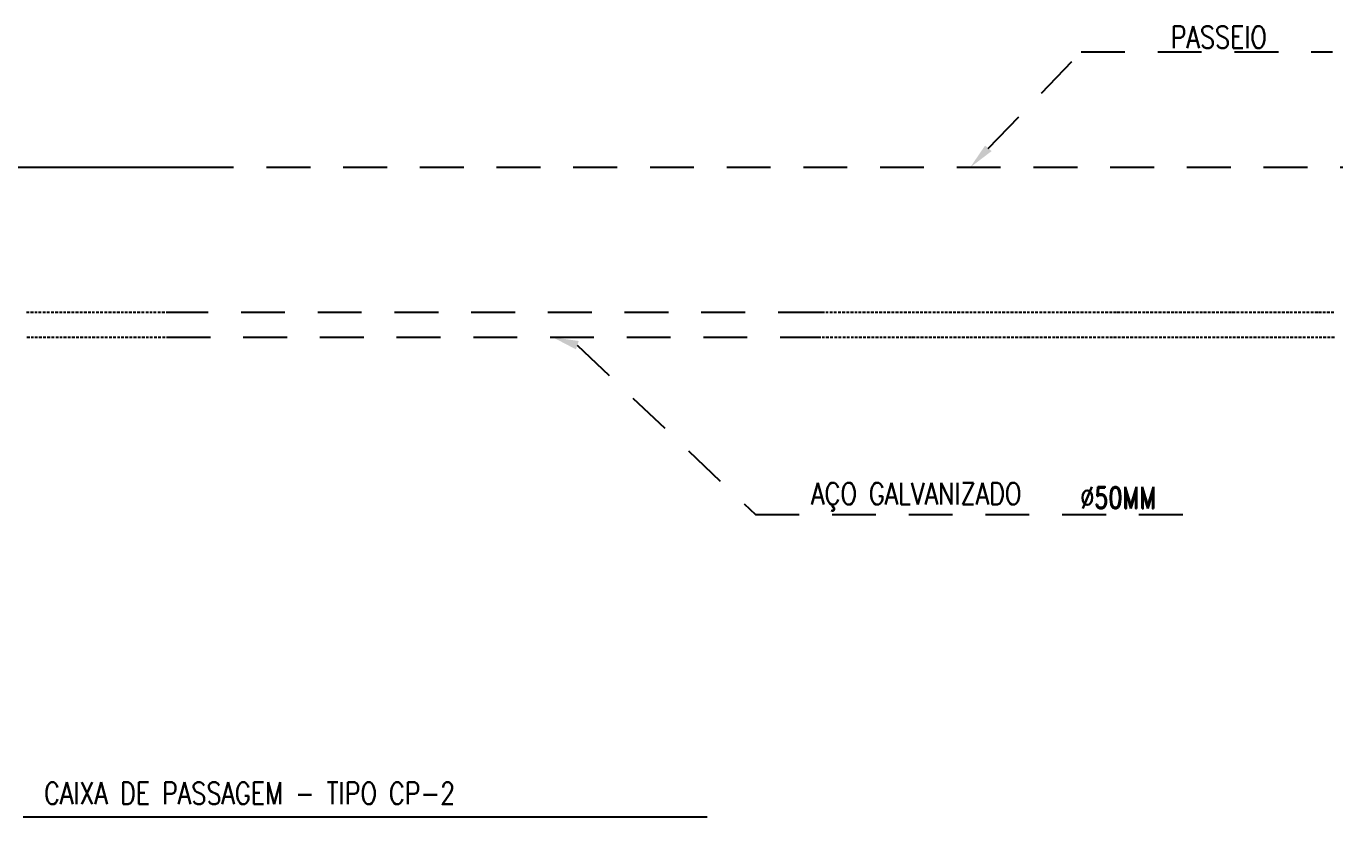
# Model space of a CAD drawing. Header units: metres. Extents: x 2999 to 3164, y 1641 to 1678.
# Drawn here: x 3131.99 to 3137.96, y 1657.52 to 1661.13 of the extents above; entities that cross this region are included whole.
import ezdxf
from ezdxf.enums import TextEntityAlignment as Align

# ---------------------------------------------------------------- set-up
doc = ezdxf.new("R2010")
doc.units = ezdxf.units.M
doc.linetypes.add('CONTORNO_QUADRO_T', pattern=[0.35, 0.2, -0.15])
doc.linetypes.add('Contínuo', pattern=[0])
doc.layers.add('PDF28_Geometry', color=7, linetype='Continuous')
for name, color, linetype, true_color in [('PDF28_Solid Fills', 7, 'Continuous', 0x00a5dd), ('PDF28_Text', 30, 'Continuous', 0xff7f00), ('PDF8_Text', 30, 'Continuous', 0xff7f00)]:
    doc.layers.add(name, color=color, linetype=linetype, true_color=true_color)
doc.styles.add('ROMAND', font='romand__.ttf', dxfattribs={"width": 0.75})
doc.styles.add('ROMANS', font='ROMANS.shx', dxfattribs={"width": 0.8, "height": 0.1})

msp = doc.modelspace()

# ---------------------------------------------------------------- linework, layer by layer
at = {"linetype": 'Contínuo'}
msp.add_line((3131.9783, 1657.5204), (3135.099, 1657.5204), dxfattribs=at)
at = {"layer": 'PDF28_Geometry', "color": 150, "linetype": 'CONTORNO_QUADRO_T', "lineweight": 25, "true_color": 0x007fff}
for points in [[(3136.3822, 1660.5684), (3136.8056, 1661.0087), (3137.9528, 1661.0087)], [(3134.5065, 1659.671), (3135.3193, 1658.8993), (3137.3196, 1658.8993)]]:
    msp.add_lwpolyline(points, dxfattribs=at)
at = {"layer": 'PDF28_Geometry', "linetype": 'CONTORNO_QUADRO_T', "lineweight": 25}
for points in [[(3145.0521, 1660.4817), (3138.8884, 1660.4817), (3131.7346, 1660.4817), (3131.7283, 1658.8963), (3130.8097, 1658.8963)], [(3132.7649, 1660.4817), (3131.298, 1660.4817)], [(3132.0056, 1659.8192), (3131.9929, 1659.8192)], [(3132.0246, 1659.8192), (3132.0119, 1659.8192)], [(3132.0416, 1659.8192), (3132.031, 1659.8192)], [(3132.0606, 1659.8192), (3132.0479, 1659.8192)], [(3132.0797, 1659.8192), (3132.067, 1659.8192)], [(3132.0987, 1659.8192), (3132.086, 1659.8192)], [(3132.1178, 1659.8192), (3132.1051, 1659.8192)], [(3132.1368, 1659.8192), (3132.1241, 1659.8192)], [(3132.1559, 1659.8192), (3132.1432, 1659.8192)], [(3132.1728, 1659.8192), (3132.1622, 1659.8192)], [(3132.1918, 1659.8192), (3132.1791, 1659.8192)], [(3132.2109, 1659.8192), (3132.1982, 1659.8192)], [(3132.2299, 1659.8192), (3132.2172, 1659.8192)], [(3132.249, 1659.8192), (3132.2363, 1659.8192)], [(3132.268, 1659.8192), (3132.2553, 1659.8192)], [(3132.2871, 1659.8192), (3132.2744, 1659.8192)], [(3132.304, 1659.8192), (3132.2934, 1659.8192)], [(3132.3231, 1659.8192), (3132.3104, 1659.8192)], [(3132.3421, 1659.8192), (3132.3294, 1659.8192)], [(3132.3612, 1659.8192), (3132.3485, 1659.8192)], [(3132.3802, 1659.8192), (3132.3675, 1659.8192)], [(3132.3993, 1659.8192), (3132.3866, 1659.8192)], [(3132.4183, 1659.8192), (3132.4056, 1659.8192)], [(3132.4353, 1659.8192), (3132.4247, 1659.8192)], [(3132.4543, 1659.8192), (3132.4416, 1659.8192)], [(3132.4734, 1659.8192), (3132.4607, 1659.8192)], [(3132.4924, 1659.8192), (3132.4797, 1659.8192)], [(3132.5115, 1659.8192), (3132.4988, 1659.8192)], [(3132.5305, 1659.8192), (3132.5178, 1659.8192)], [(3132.5496, 1659.8192), (3132.5369, 1659.8192)], [(3132.5665, 1659.8192), (3132.5559, 1659.8192)], [(3132.5855, 1659.8192), (3132.5728, 1659.8192)], [(3132.6046, 1659.8192), (3132.5919, 1659.8192)], [(3132.6236, 1659.8192), (3132.6109, 1659.8192)], [(3132.6427, 1659.8192), (3132.63, 1659.8192)], [(3135.6224, 1659.8192), (3132.6363, 1659.8192)], [(3135.6351, 1659.8192), (3135.6224, 1659.8192)], [(3135.652, 1659.8192), (3135.6414, 1659.8192)], [(3135.671, 1659.8192), (3135.6583, 1659.8192)], [(3135.6901, 1659.8192), (3135.6774, 1659.8192)], [(3135.7091, 1659.8192), (3135.6964, 1659.8192)], [(3135.7282, 1659.8192), (3135.7155, 1659.8192)], [(3135.7472, 1659.8192), (3135.7345, 1659.8192)], [(3135.7663, 1659.8192), (3135.7536, 1659.8192)], [(3135.7832, 1659.8192), (3135.7726, 1659.8192)], [(3135.8023, 1659.8192), (3135.7896, 1659.8192)], [(3135.8213, 1659.8192), (3135.8086, 1659.8192)], [(3135.8404, 1659.8192), (3135.8277, 1659.8192)], [(3135.8594, 1659.8192), (3135.8467, 1659.8192)], [(3135.8785, 1659.8192), (3135.8658, 1659.8192)], [(3135.8975, 1659.8192), (3135.8848, 1659.8192)], [(3135.9145, 1659.8192), (3135.9039, 1659.8192)], [(3135.9335, 1659.8192), (3135.9208, 1659.8192)], [(3135.9526, 1659.8192), (3135.9399, 1659.8192)], [(3135.9716, 1659.8192), (3135.9589, 1659.8192)], [(3135.9907, 1659.8192), (3135.978, 1659.8192)], [(3136.0097, 1659.8192), (3135.997, 1659.8192)], [(3136.0288, 1659.8192), (3136.0161, 1659.8192)], [(3136.0457, 1659.8192), (3136.0351, 1659.8192)], [(3136.0647, 1659.8192), (3136.052, 1659.8192)], [(3136.0838, 1659.8192), (3136.0711, 1659.8192)], [(3136.1028, 1659.8192), (3136.0901, 1659.8192)], [(3136.1219, 1659.8192), (3136.1092, 1659.8192)], [(3136.1409, 1659.8192), (3136.1282, 1659.8192)], [(3136.16, 1659.8192), (3136.1473, 1659.8192)], [(3136.1769, 1659.8192), (3136.1663, 1659.8192)], [(3136.196, 1659.8192), (3136.1833, 1659.8192)], [(3136.215, 1659.8192), (3136.2023, 1659.8192)], [(3136.2341, 1659.8192), (3136.2214, 1659.8192)], [(3136.2531, 1659.8192), (3136.2404, 1659.8192)], [(3136.2722, 1659.8192), (3136.2595, 1659.8192)], [(3136.2912, 1659.8192), (3136.2785, 1659.8192)], [(3136.3082, 1659.8192), (3136.2976, 1659.8192)], [(3136.3272, 1659.8192), (3136.3145, 1659.8192)], [(3136.3463, 1659.8192), (3136.3336, 1659.8192)], [(3136.3653, 1659.8192), (3136.3526, 1659.8192)], [(3136.3844, 1659.8192), (3136.3717, 1659.8192)], [(3136.4034, 1659.8192), (3136.3907, 1659.8192)], [(3136.4225, 1659.8192), (3136.4098, 1659.8192)], [(3136.4394, 1659.8192), (3136.4288, 1659.8192)], [(3136.4584, 1659.8192), (3136.4457, 1659.8192)], [(3136.4775, 1659.8192), (3136.4648, 1659.8192)], [(3136.4965, 1659.8192), (3136.4838, 1659.8192)], [(3136.5156, 1659.8192), (3136.5029, 1659.8192)], [(3136.5346, 1659.8192), (3136.5219, 1659.8192)], [(3136.5537, 1659.8192), (3136.541, 1659.8192)], [(3136.5706, 1659.8192), (3136.56, 1659.8192)], [(3136.5897, 1659.8192), (3136.577, 1659.8192)], [(3136.6087, 1659.8192), (3136.596, 1659.8192)], [(3136.6278, 1659.8192), (3136.6151, 1659.8192)], [(3136.6468, 1659.8192), (3136.6341, 1659.8192)], [(3136.6659, 1659.8192), (3136.6532, 1659.8192)], [(3136.6849, 1659.8192), (3136.6722, 1659.8192)], [(3136.7019, 1659.8192), (3136.6913, 1659.8192)], [(3136.7209, 1659.8192), (3136.7082, 1659.8192)], [(3136.74, 1659.8192), (3136.7273, 1659.8192)], [(3136.759, 1659.8192), (3136.7463, 1659.8192)], [(3136.7781, 1659.8192), (3136.7654, 1659.8192)], [(3136.7971, 1659.8192), (3136.7844, 1659.8192)], [(3136.8162, 1659.8192), (3136.8035, 1659.8192)], [(3136.8331, 1659.8192), (3136.8225, 1659.8192)], [(3136.8521, 1659.8192), (3136.8394, 1659.8192)], [(3136.8712, 1659.8192), (3136.8585, 1659.8192)], [(3136.8902, 1659.8192), (3136.8775, 1659.8192)], [(3136.9093, 1659.8192), (3136.8966, 1659.8192)], [(3136.9283, 1659.8192), (3136.9156, 1659.8192)], [(3136.9474, 1659.8192), (3136.9347, 1659.8192)], [(3136.9664, 1659.8192), (3136.9537, 1659.8192)], [(3136.9834, 1659.8192), (3136.9707, 1659.8192)], [(3137.0024, 1659.8192), (3136.9897, 1659.8192)], [(3137.0215, 1659.8192), (3137.0088, 1659.8192)], [(3137.0405, 1659.8192), (3137.0278, 1659.8192)], [(3137.0596, 1659.8192), (3137.0469, 1659.8192)], [(3137.0786, 1659.8192), (3137.0659, 1659.8192)], [(3137.0977, 1659.8192), (3137.085, 1659.8192)], [(3137.1146, 1659.8192), (3137.1019, 1659.8192)], [(3137.1337, 1659.8192), (3137.121, 1659.8192)], [(3137.1527, 1659.8192), (3137.14, 1659.8192)], [(3137.1718, 1659.8192), (3137.1591, 1659.8192)], [(3137.1908, 1659.8192), (3137.1781, 1659.8192)], [(3137.2099, 1659.8192), (3137.1972, 1659.8192)], [(3137.2289, 1659.8192), (3137.2162, 1659.8192)], [(3137.2458, 1659.8192), (3137.2331, 1659.8192)], [(3137.2649, 1659.8192), (3137.2522, 1659.8192)], [(3137.2839, 1659.8192), (3137.2712, 1659.8192)], [(3137.303, 1659.8192), (3137.2903, 1659.8192)], [(3137.322, 1659.8192), (3137.3093, 1659.8192)], [(3137.3411, 1659.8192), (3137.3284, 1659.8192)], [(3137.3601, 1659.8192), (3137.3474, 1659.8192)], [(3137.3771, 1659.8192), (3137.3644, 1659.8192)], [(3137.3961, 1659.8192), (3137.3834, 1659.8192)], [(3137.4152, 1659.8192), (3137.4025, 1659.8192)], [(3137.4342, 1659.8192), (3137.4215, 1659.8192)], [(3137.4533, 1659.8192), (3137.4406, 1659.8192)], [(3137.4723, 1659.8192), (3137.4596, 1659.8192)], [(3137.4914, 1659.8192), (3137.4787, 1659.8192)], [(3137.5083, 1659.8192), (3137.4956, 1659.8192)], [(3137.5274, 1659.8192), (3137.5147, 1659.8192)], [(3137.5464, 1659.8192), (3137.5337, 1659.8192)], [(3137.5655, 1659.8192), (3137.5528, 1659.8192)], [(3137.5845, 1659.8192), (3137.5718, 1659.8192)], [(3137.6036, 1659.8192), (3137.5909, 1659.8192)], [(3137.6226, 1659.8192), (3137.6099, 1659.8192)], [(3137.6395, 1659.8192), (3137.6268, 1659.8192)], [(3137.6586, 1659.8192), (3137.6459, 1659.8192)], [(3137.6776, 1659.8192), (3137.6649, 1659.8192)], [(3137.6967, 1659.8192), (3137.684, 1659.8192)], [(3137.7157, 1659.8192), (3137.703, 1659.8192)], [(3137.7348, 1659.8192), (3137.7221, 1659.8192)], [(3137.7538, 1659.8192), (3137.7411, 1659.8192)], [(3137.7708, 1659.8192), (3137.7581, 1659.8192)], [(3137.7898, 1659.8192), (3137.7771, 1659.8192)], [(3137.8089, 1659.8192), (3137.7962, 1659.8192)], [(3137.8279, 1659.8192), (3137.8152, 1659.8192)], [(3137.847, 1659.8192), (3137.8343, 1659.8192)], [(3137.866, 1659.8192), (3137.8533, 1659.8192)], [(3137.8851, 1659.8192), (3137.8724, 1659.8192)], [(3137.902, 1659.8192), (3137.8893, 1659.8192)], [(3137.921, 1659.8192), (3137.9083, 1659.8192)], [(3137.9401, 1659.8192), (3137.9274, 1659.8192)], [(3137.9591, 1659.8192), (3137.9464, 1659.8192)], [(3131.995, 1659.707), (3132.0077, 1659.707)], [(3132.014, 1659.707), (3132.0246, 1659.707)], [(3132.031, 1659.707), (3132.0437, 1659.707)], [(3132.05, 1659.707), (3132.0627, 1659.707)], [(3132.0691, 1659.707), (3132.0818, 1659.707)], [(3132.0881, 1659.707), (3132.1008, 1659.707)], [(3132.1072, 1659.707), (3132.1199, 1659.707)], [(3132.1262, 1659.707), (3132.1389, 1659.707)], [(3132.1453, 1659.707), (3132.1559, 1659.707)], [(3132.1622, 1659.707), (3132.1749, 1659.707)], [(3132.1813, 1659.707), (3132.194, 1659.707)], [(3132.2003, 1659.707), (3132.213, 1659.707)], [(3132.2194, 1659.707), (3132.2321, 1659.707)], [(3132.2384, 1659.707), (3132.2511, 1659.707)], [(3132.2575, 1659.707), (3132.2702, 1659.707)], [(3132.2765, 1659.707), (3132.2871, 1659.707)], [(3132.2934, 1659.707), (3132.3061, 1659.707)], [(3132.3125, 1659.707), (3132.3252, 1659.707)], [(3132.3315, 1659.707), (3132.3442, 1659.707)], [(3132.3506, 1659.707), (3132.3633, 1659.707)], [(3132.3696, 1659.707), (3132.3823, 1659.707)], [(3132.3887, 1659.707), (3132.4014, 1659.707)], [(3132.4077, 1659.707), (3132.4183, 1659.707)], [(3132.4247, 1659.707), (3132.4374, 1659.707)], [(3132.4437, 1659.707), (3132.4564, 1659.707)], [(3132.4628, 1659.707), (3132.4755, 1659.707)], [(3132.4818, 1659.707), (3132.4945, 1659.707)], [(3132.5009, 1659.707), (3132.5136, 1659.707)], [(3132.5199, 1659.707), (3132.5326, 1659.707)], [(3132.539, 1659.707), (3132.5496, 1659.707)], [(3132.5559, 1659.707), (3132.5686, 1659.707)], [(3132.575, 1659.707), (3132.5877, 1659.707)], [(3132.594, 1659.707), (3132.6067, 1659.707)], [(3132.6131, 1659.707), (3132.6258, 1659.707)], [(3132.6321, 1659.707), (3135.6054, 1659.707)], [(3135.6054, 1659.707), (3135.6181, 1659.707)], [(3135.6245, 1659.707), (3135.6351, 1659.707)], [(3135.6414, 1659.707), (3135.6541, 1659.707)], [(3135.6605, 1659.707), (3135.6732, 1659.707)], [(3135.6795, 1659.707), (3135.6922, 1659.707)], [(3135.6986, 1659.707), (3135.7113, 1659.707)], [(3135.7176, 1659.707), (3135.7303, 1659.707)], [(3135.7367, 1659.707), (3135.7494, 1659.707)], [(3135.7557, 1659.707), (3135.7663, 1659.707)], [(3135.7726, 1659.707), (3135.7853, 1659.707)], [(3135.7917, 1659.707), (3135.8044, 1659.707)], [(3135.8107, 1659.707), (3135.8234, 1659.707)], [(3135.8298, 1659.707), (3135.8425, 1659.707)], [(3135.8488, 1659.707), (3135.8615, 1659.707)], [(3135.8679, 1659.707), (3135.8806, 1659.707)], [(3135.8869, 1659.707), (3135.8975, 1659.707)], [(3135.9039, 1659.707), (3135.9166, 1659.707)], [(3135.9229, 1659.707), (3135.9356, 1659.707)], [(3135.942, 1659.707), (3135.9547, 1659.707)], [(3135.961, 1659.707), (3135.9737, 1659.707)], [(3135.9801, 1659.707), (3135.9928, 1659.707)], [(3135.9991, 1659.707), (3136.0118, 1659.707)], [(3136.0182, 1659.707), (3136.0309, 1659.707)], [(3136.0351, 1659.707), (3136.0478, 1659.707)], [(3136.0542, 1659.707), (3136.0669, 1659.707)], [(3136.0732, 1659.707), (3136.0859, 1659.707)], [(3136.0923, 1659.707), (3136.105, 1659.707)], [(3136.1113, 1659.707), (3136.124, 1659.707)], [(3136.1304, 1659.707), (3136.1431, 1659.707)], [(3136.1494, 1659.707), (3136.1621, 1659.707)], [(3136.1663, 1659.707), (3136.179, 1659.707)], [(3136.1854, 1659.707), (3136.1981, 1659.707)], [(3136.2044, 1659.707), (3136.2171, 1659.707)], [(3136.2235, 1659.707), (3136.2362, 1659.707)], [(3136.2425, 1659.707), (3136.2552, 1659.707)], [(3136.2616, 1659.707), (3136.2743, 1659.707)], [(3136.2806, 1659.707), (3136.2933, 1659.707)], [(3136.2976, 1659.707), (3136.3103, 1659.707)], [(3136.3166, 1659.707), (3136.3293, 1659.707)], [(3136.3357, 1659.707), (3136.3484, 1659.707)], [(3136.3547, 1659.707), (3136.3674, 1659.707)], [(3136.3738, 1659.707), (3136.3865, 1659.707)], [(3136.3928, 1659.707), (3136.4055, 1659.707)], [(3136.4119, 1659.707), (3136.4246, 1659.707)], [(3136.4288, 1659.707), (3136.4415, 1659.707)], [(3136.4479, 1659.707), (3136.4606, 1659.707)], [(3136.4669, 1659.707), (3136.4796, 1659.707)], [(3136.486, 1659.707), (3136.4987, 1659.707)], [(3136.505, 1659.707), (3136.5177, 1659.707)], [(3136.5241, 1659.707), (3136.5368, 1659.707)], [(3136.5431, 1659.707), (3136.5558, 1659.707)], [(3136.56, 1659.707), (3136.5727, 1659.707)], [(3136.5791, 1659.707), (3136.5918, 1659.707)], [(3136.5981, 1659.707), (3136.6108, 1659.707)], [(3136.6172, 1659.707), (3136.6299, 1659.707)], [(3136.6362, 1659.707), (3136.6489, 1659.707)], [(3136.6553, 1659.707), (3136.668, 1659.707)], [(3136.6743, 1659.707), (3136.687, 1659.707)], [(3136.6913, 1659.707), (3136.704, 1659.707)], [(3136.7103, 1659.707), (3136.723, 1659.707)], [(3136.7294, 1659.707), (3136.7421, 1659.707)], [(3136.7484, 1659.707), (3136.7611, 1659.707)], [(3136.7675, 1659.707), (3136.7802, 1659.707)], [(3136.7865, 1659.707), (3136.7992, 1659.707)], [(3136.8056, 1659.707), (3136.8183, 1659.707)], [(3136.8225, 1659.707), (3136.8352, 1659.707)], [(3136.8416, 1659.707), (3136.8543, 1659.707)], [(3136.8606, 1659.707), (3136.8733, 1659.707)], [(3136.8797, 1659.707), (3136.8924, 1659.707)], [(3136.8987, 1659.707), (3136.9114, 1659.707)], [(3136.9178, 1659.707), (3136.9305, 1659.707)], [(3136.9368, 1659.707), (3136.9495, 1659.707)], [(3136.9537, 1659.707), (3136.9664, 1659.707)], [(3136.9728, 1659.707), (3136.9855, 1659.707)], [(3136.9918, 1659.707), (3137.0045, 1659.707)], [(3137.0109, 1659.707), (3137.0236, 1659.707)], [(3137.0299, 1659.707), (3137.0426, 1659.707)], [(3137.049, 1659.707), (3137.0617, 1659.707)], [(3137.068, 1659.707), (3137.0807, 1659.707)], [(3137.0871, 1659.707), (3137.0977, 1659.707)], [(3137.104, 1659.707), (3137.1167, 1659.707)], [(3137.1231, 1659.707), (3137.1358, 1659.707)], [(3137.1421, 1659.707), (3137.1548, 1659.707)], [(3137.1612, 1659.707), (3137.1739, 1659.707)], [(3137.1802, 1659.707), (3137.1929, 1659.707)], [(3137.1993, 1659.707), (3137.212, 1659.707)], [(3137.2183, 1659.707), (3137.2289, 1659.707)], [(3137.2353, 1659.707), (3137.248, 1659.707)], [(3137.2543, 1659.707), (3137.267, 1659.707)], [(3137.2734, 1659.707), (3137.2861, 1659.707)], [(3137.2924, 1659.707), (3137.3051, 1659.707)], [(3137.3115, 1659.707), (3137.3242, 1659.707)], [(3137.3305, 1659.707), (3137.3432, 1659.707)], [(3137.3496, 1659.707), (3137.3601, 1659.707)], [(3137.3665, 1659.707), (3137.3792, 1659.707)], [(3137.3855, 1659.707), (3137.3982, 1659.707)], [(3137.4046, 1659.707), (3137.4173, 1659.707)], [(3137.4236, 1659.707), (3137.4363, 1659.707)], [(3137.4427, 1659.707), (3137.4554, 1659.707)], [(3137.4617, 1659.707), (3137.4744, 1659.707)], [(3137.4808, 1659.707), (3137.4914, 1659.707)], [(3137.4977, 1659.707), (3137.5104, 1659.707)], [(3137.5168, 1659.707), (3137.5295, 1659.707)], [(3137.5358, 1659.707), (3137.5485, 1659.707)], [(3137.5549, 1659.707), (3137.5676, 1659.707)], [(3137.5739, 1659.707), (3137.5866, 1659.707)], [(3137.593, 1659.707), (3137.6057, 1659.707)], [(3137.612, 1659.707), (3137.6226, 1659.707)], [(3137.629, 1659.707), (3137.6417, 1659.707)], [(3137.648, 1659.707), (3137.6607, 1659.707)], [(3137.6671, 1659.707), (3137.6798, 1659.707)], [(3137.6861, 1659.707), (3137.6988, 1659.707)], [(3137.7052, 1659.707), (3137.7179, 1659.707)], [(3137.7242, 1659.707), (3137.7369, 1659.707)], [(3137.7433, 1659.707), (3137.7538, 1659.707)], [(3137.7602, 1659.707), (3137.7729, 1659.707)], [(3137.7792, 1659.707), (3137.7919, 1659.707)], [(3137.7983, 1659.707), (3137.811, 1659.707)], [(3137.8173, 1659.707), (3137.83, 1659.707)], [(3137.8364, 1659.707), (3137.8491, 1659.707)], [(3137.8554, 1659.707), (3137.8681, 1659.707)], [(3137.8745, 1659.707), (3137.8851, 1659.707)], [(3137.8914, 1659.707), (3137.9041, 1659.707)], [(3137.9105, 1659.707), (3137.9232, 1659.707)], [(3137.9295, 1659.707), (3137.9422, 1659.707)], [(3137.9486, 1659.707), (3137.9613, 1659.707)]]:
    msp.add_lwpolyline(points, dxfattribs=at)
at = {"layer": 'PDF28_Solid Fills', "color": 150, "linetype": 'CONTORNO_QUADRO_T', "true_color": 0x007fff, "transparency": 33554559}
for points in [[(3136.3971, 1660.5557), (3136.3674, 1660.5811), (3136.2997, 1660.4817)], [(3134.5002, 1659.6519), (3134.5129, 1659.69), (3134.3944, 1659.707)]]:
    msp.add_solid(points, dxfattribs=at)

# ---------------------------------------------------------------- texts
at = {"layer": 'PDF28_Text', "linetype": 'Contínuo', "insert": (3132.0735, 1657.6776), "char_height": 0.1, "attachment_point": 1, "style": 'ROMANS'}
msp.add_mtext_dynamic_manual_height_columns('CAIXA DE PASSAGEM - TIPO CP-2', width=3.518135, gutter_width=1, heights=[0], dxfattribs=at)
at = {"layer": 'PDF8_Text', "color": 18, "true_color": 0x000000, "style": 'ROMAND', "width": 0.75}
msp.add_text('%%C50MM', height=0.1, dxfattribs=at).set_placement((3136.8016, 1658.8956), align=Align.BOTTOM_LEFT)
at = {"layer": 'PDF8_Text', "linetype": 'Contínuo', "char_height": 0.1, "attachment_point": 5, "style": 'ROMANS'}
for s, width, insert in [('PASSEIO', 0.87448, (3137.4339, 1661.0754)), ('AÇO GALVANIZADO', 1.498726, (3136.0536, 1658.9794))]:
    msp.add_mtext_dynamic_manual_height_columns(s, width=width, gutter_width=1, heights=[0], dxfattribs=dict(at, insert=insert))

doc.saveas('drawing.dxf')
